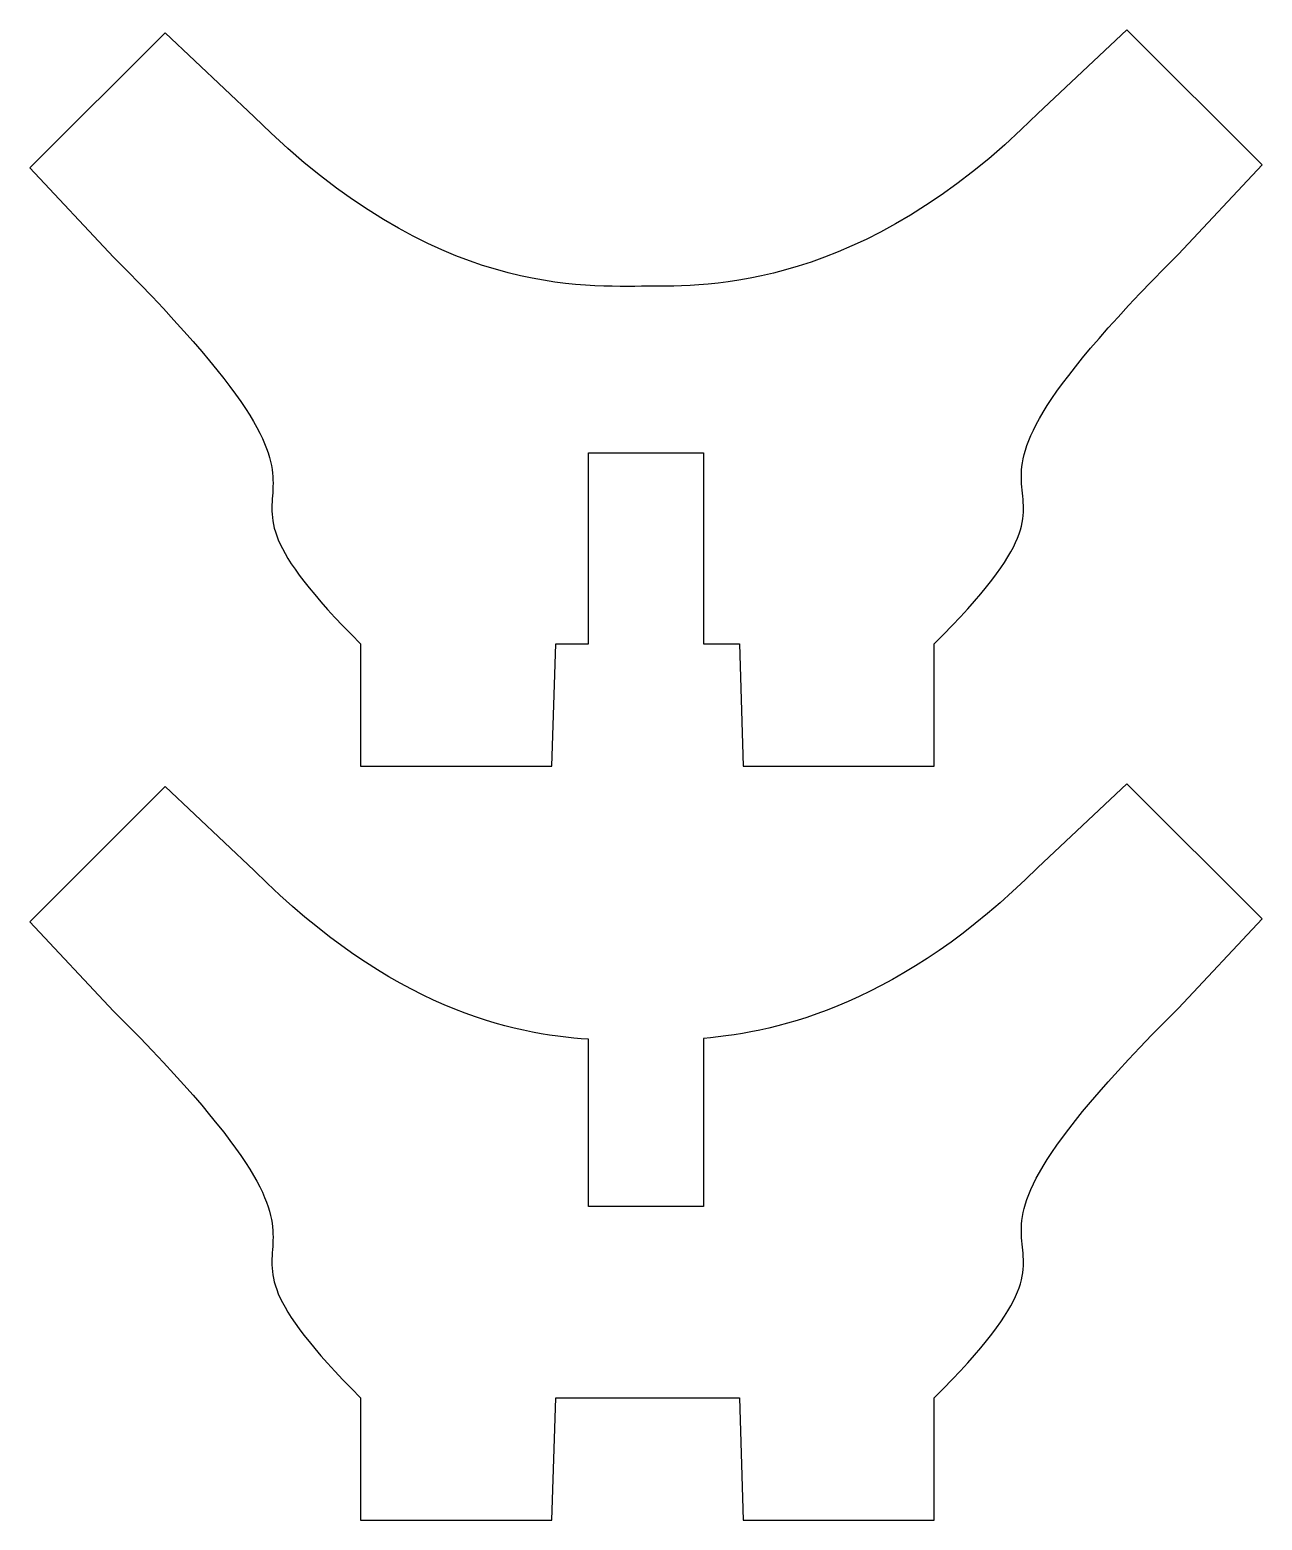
# Model space of a CAD drawing. Extents: x 15 to 401, y -450 to -8.
# Drawn here: x 291.33 to 323.55, y -411.85 to -372.88 of the extents above; entities that cross this region are included whole.
import ezdxf

# ---------------------------------------------------------------- set-up
doc = ezdxf.new("R2010")
doc.units = 0
doc.layers.add('LAYER_1', color=7, linetype='CONTINUOUS')

msp = doc.modelspace()

# ---------------------------------------------------------------- linework, layer by layer
at = {"layer": 'LAYER_1'}
for points, knots in [([(321.357, -378.742), (313.54, -386.559), (320.373, -383.539), (314.975, -388.933), (314.975, -388.933), (314.975, -392.133), (314.975, -392.133), (314.975, -392.133), (309.977, -392.133), (309.977, -392.133), (309.977, -392.133), (309.878, -388.933), (309.878, -388.933), (309.878, -388.933), (308.936, -388.933), (308.936, -388.933), (308.936, -388.933), (308.936, -383.935), (308.936, -383.935), (308.936, -383.935), (305.937, -383.935), (305.937, -383.935), (305.937, -383.935), (305.937, -388.933), (305.937, -388.933), (305.937, -388.933), (305.077, -388.933), (305.077, -388.933), (305.077, -388.933), (304.978, -392.133), (304.978, -392.133), (304.978, -392.133), (299.975, -392.133), (299.975, -392.133), (299.975, -392.133), (299.975, -388.933), (299.975, -388.933), (294.662, -383.621), (301.33, -386.637), (293.516, -378.823), (293.516, -378.823), (291.325, -376.488), (291.325, -376.488), (291.325, -376.488), (294.86, -372.953), (294.86, -372.953), (294.86, -372.953), (297.192, -375.147), (297.192, -375.147), (301.926, -379.881), (305.86, -379.578), (307.475, -379.581), (309.003, -379.581), (313.056, -379.691), (317.681, -375.066), (317.681, -375.066), (320.013, -372.875), (320.013, -372.875), (320.013, -372.875), (323.548, -376.41), (323.548, -376.41), (323.548, -376.41), (321.357, -378.742), (321.357, -378.742)], [0, 0, 0, 0, 1, 1, 1, 2, 2, 2, 3, 3, 3, 4, 4, 4, 5, 5, 5, 6, 6, 6, 7, 7, 7, 8, 8, 8, 9, 9, 9, 10, 10, 10, 11, 11, 11, 12, 12, 12, 13, 13, 13, 14, 14, 14, 15, 15, 15, 16, 16, 16, 17, 17, 17, 18, 18, 18, 19, 19, 19, 20, 20, 20, 21, 21, 21, 21]), ([(321.357, -398.454), (313.54, -406.271), (320.373, -403.252), (314.975, -408.646), (314.975, -408.646), (314.975, -411.845), (314.975, -411.845), (314.975, -411.845), (309.977, -411.845), (309.977, -411.845), (309.977, -411.845), (309.878, -408.646), (309.878, -408.646), (309.878, -408.646), (305.077, -408.646), (305.077, -408.646), (305.077, -408.646), (304.977, -411.845), (304.977, -411.845), (304.977, -411.845), (299.975, -411.845), (299.975, -411.845), (299.975, -411.845), (299.975, -408.646), (299.975, -408.646), (294.662, -403.333), (301.33, -406.349), (293.516, -398.535), (293.516, -398.535), (291.325, -396.2), (291.325, -396.2), (291.325, -396.2), (294.86, -392.665), (294.86, -392.665), (294.86, -392.665), (297.192, -394.859), (297.192, -394.859), (300.794, -398.461), (303.93, -399.145), (305.937, -399.269), (305.937, -399.269), (305.937, -403.647), (305.937, -403.647), (305.937, -403.647), (308.936, -403.647), (308.936, -403.647), (308.936, -403.647), (308.936, -399.248), (308.936, -399.248), (310.929, -399.085), (314.136, -398.323), (317.681, -394.778), (317.681, -394.778), (320.013, -392.587), (320.013, -392.587), (320.013, -392.587), (323.548, -396.122), (323.548, -396.122), (323.548, -396.122), (321.357, -398.454), (321.357, -398.454)], [0, 0, 0, 0, 1, 1, 1, 2, 2, 2, 3, 3, 3, 4, 4, 4, 5, 5, 5, 6, 6, 6, 7, 7, 7, 8, 8, 8, 9, 9, 9, 10, 10, 10, 11, 11, 11, 12, 12, 12, 13, 13, 13, 14, 14, 14, 15, 15, 15, 16, 16, 16, 17, 17, 17, 18, 18, 18, 19, 19, 19, 20, 20, 20, 20])]:
    msp.add_open_spline(points, degree=3, knots=knots, dxfattribs=at)

doc.saveas('drawing.dxf')
